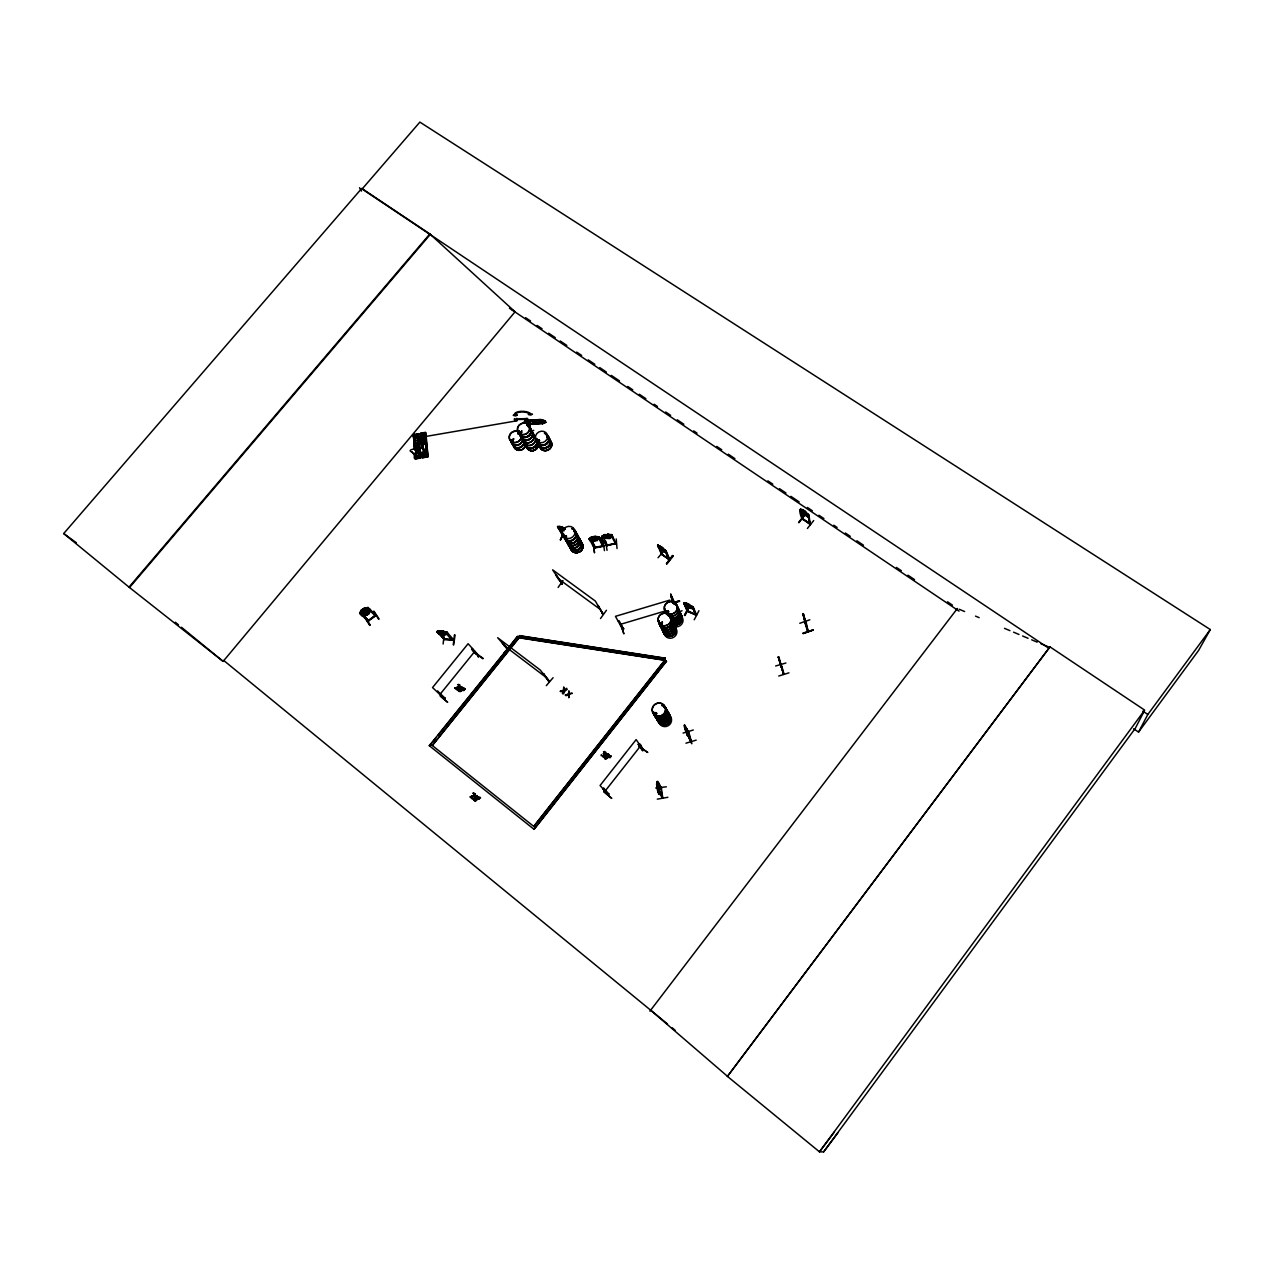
<?xml version="1.0" encoding="UTF-8"?>
<svg xmlns="http://www.w3.org/2000/svg" width="1274" height="1274" viewBox="0 0 1274 1274"><rect width="100%" height="100%" fill="white"/><g stroke="black" fill="none" stroke-linecap="round" stroke-linejoin="round"><path stroke-width="1.5" d="M674.36 602.554L674.456 604.099L674.328 602.459M604.513 757.982L605.039 756.039M667.019 611.568L668.165 612.173L667.831 610.947M658.897 620.804A6.736 6.386 -24.8 0 0 663.961 627.827A6.736 6.386 -24.8 0 0 671.844 623.273A6.736 6.386 -24.8 0 0 668.149 615.469L667.831 615.374M668.707 611.568L667.385 612.571M674.79 603.366L673.914 603.446L670.761 594.321L672.656 602.57M654.804 713.886L655.728 712.707M656.795 713.567L655.935 714.65M662.034 622.859L661.763 624.005L660.744 623.225M653.355 712.485A6.752 6.513 -30.6 0 0 659.598 718.09A6.752 6.513 -30.6 0 0 666.509 712.835A6.752 6.513 -30.6 0 0 662.639 705.414L662.798 704.888M663.021 705.414L662.066 705.812M609.322 755.737L608.924 754.527M541.147 420.102L524.92 420.77L540.972 419.735M538.998 423.318L535.653 421.758C538.376 420.531 544.524 418.955 545.941 422.267L542.421 423.509M542.947 423.605L526.958 424.529L526.895 425.452M545.256 420.93L540.431 419.799L545.272 420.834M530.095 428.924L530.271 421.614M533.663 422.984L532.866 421.567L536.37 420.149M534.045 421.407L524.299 421.758L534.045 421.264M525.031 419.098L525.143 419.242C539.587 418.955 494.248 420.436 527.229 418.493L527.547 419.353M526.035 421.694L526.082 420.579L524.936 420.723M526.735 420.898L529.554 426.679L526.417 420.834M526.958 421.774L526.974 420.691L529.634 425.898L528.567 425.962M527.229 418.493L524.808 418.891M528.073 425.373L528.169 421.726M528.392 427.045L528.567 421.567L528.583 425.373M529.49 428.797L529.745 421.662M529.554 428.956L529.745 421.503M571.644 528.599L572.106 529.044M572.536 528.869A6.481 5.988 -29.3 0 1 575.928 536.211A6.481 5.988 -29.3 0 1 568.363 540.59A6.481 5.988 -29.3 0 1 563.649 534.013A6.561 6.067 -29.3 0 0 568.411 540.829A6.561 6.067 -29.3 0 0 576.103 536.386A6.561 6.067 -29.3 0 0 572.663 528.933L572.663 528.169M658.499 791.441L657.034 783.797L656.636 784.641C664.757 813.497 651.094 763.556 661.302 788.606M659.136 792.332L659.199 790.581M566.373 535.637L566.389 537.118L564.923 536.72M473.641 799.117L473.848 799.976M537.708 440.82L539.221 440.278M539.603 440.74L538.711 439.912L539.475 440.263M545.352 433.303L544.699 432.937M544.332 433.08L545.208 433.351M478.419 796.887L476.03 800.534M519.999 432.619L520.939 433.16L521.512 432.045M521.607 432.443L521.066 433.463L519.872 432.953M527.516 424.815L526.656 424.783M463.035 687.976L462.542 689.871M463.163 688.501L462.956 687.642M422.777 442.922L423.398 441.728L424.831 442.301M424.64 443.304L424.752 442.189M659.677 791.711L659.566 794.419L657.941 783.908M656.636 784.641C656.954 777.666 656.253 793.256 659.566 794.419M657.288 782.873L658.929 793.527M660.776 787.507L662.209 797.842M661.461 788.67L661.397 787.746M662.655 797.699L658.053 791.393L659.534 794.291M606.121 753.332L605.771 752.154M416.725 455.949L417.426 455.933M474.549 794.387L473.992 795.422M459.388 686.113L458.927 685.078M424.099 455.009L424.576 456.379L424.226 455.168M416.869 456.888L417.426 455.981L417.187 456.952M569.144 694.426C568.602 702.356 567.997 691.655 572.137 693.295M563.984 690.524C557.885 700.955 572.536 682.004 564.095 690.667M568.57 694.107L565.401 695.11L568.57 694.107L568.873 690.827L569.287 693.9L572.249 693.438M567.105 689.537L564.127 689.998L563.729 686.925L563.411 690.189L560.369 691.336M603.86 754.606L603.335 755.928L601.997 755.689M560.257 691.193L563.267 690.715L563.665 693.852M568.427 694.617L566.006 695.556L568.427 694.617L568.825 697.754M453.528 639.437C451.649 641.427 444.61 632.031 446.84 632.015L453.831 640.058L443.782 639.214M454.42 634.834L453.273 644.787M453.671 644.819L455.089 635.009M439.466 632.891L445.996 633.305L442.46 630.917L439.068 630.805L436.871 631.84L438.017 633.067C439.307 636.554 451.92 632.621 445.725 634.691M442.444 634.516L445.82 634.611M444.228 634.309L443.129 644.007M444.96 639.038L444.929 639.309M447.907 633.576L446.84 632.015M445.868 632.318L446.919 632.366L442.46 630.917M684.759 727.502L687.18 734.286M367.724 620.979L375.623 615.008M359.889 613.495L360.431 612.587L368.807 620.677L367.931 621.346M444.706 639.245L437.093 631.41L444.212 639.5M444.96 639.532L437.985 631.458M441.457 631.14L440.374 631.076L440.772 632.605L444.037 632.812L441.473 631.028M800.359 509.377L802.827 519.601L802.397 518.359M810.503 523.98L803.002 518.852M801.951 518.614L810.344 524.601L808.863 514.696L807.843 514.473L810.248 524.617L807.875 514.585M661.365 553.951L657.591 545.192L662.496 547.533L665.84 550.878M661.54 554.349L662.496 554.19L661.795 553.696M662.416 554.843L657.973 544.969L662.193 554.461M603.239 613.925L597.809 605.341L602.984 614.084M778.844 658.276L778.35 656.986L781.79 668.197L781.058 664.407M783.828 673.389L784.051 674.073M780.994 664.614L783.653 674.424L778.892 658.738L783.621 674.312M560.99 583.317L562.28 583.906M561.197 583.747C565.178 586.454 552.597 572.631 556.865 575.37M508.533 650.17L497.672 637.733L540.144 669.917L549.333 681.654L548.537 681.049M549.365 681.049L543.138 673.564L548.553 681.208M508.469 650.09L507.514 649.883M687.817 736.308C682.068 719.03 699.171 764.097 687.849 731.594M688.581 732.311L684.345 725.097L688.629 732.216M665.203 658.164L664.932 660.33L533.758 826.428L664.821 660.107L665.203 658.164L519.426 635.646L518.996 637.557L432.284 745.497L519.171 637.796L519.426 635.646M643.29 749.876L636.14 739.605L600.086 785.485L608.303 794.88L603.096 788.988L603.701 788.208L603.382 789.211M608.797 794.18L607.841 794.594L608.606 793.75M475.361 795.072L475.218 794.084M474.422 799.419L476.205 796.553L477.782 796.696M459.054 690.078L459.898 691.336M445.088 698.168C445.056 700.318 436.552 690.763 437.858 691.304M622.349 628.703L623.527 629.133L623.241 628.369M623.623 628.639L622.54 628.528M604.513 757.584L604.832 756.692M727.438 1076.387L1049.967 646.858L1144.657 710.128L819.469 1151.839L727.438 1076.387L1049.967 646.858M478.403 797.269L476.89 799.785M458.481 689.76L458.576 691.034M458.513 690.317L459.006 688.804M656.253 713.074L656.062 714.3M655.202 713.408L656.094 714.364M666.764 611.631L667.672 611.026M667.417 615.167L667.687 614.928A6.736 6.37 -23.8 0 0 677.434 612.826A6.736 6.37 -23.8 0 0 674.328 603.749L674.28 603.86M668.723 612.093L668.181 611.074M673.675 603.526L671.239 595.706L672.768 600.229M674.424 604.019L674.392 603.223M592.967 537.055L592.888 539.141L596.184 538.536L592.951 536.943M424.083 456.235L424.688 455.359M566.15 536.784L566.182 535.733M537.724 440.597L538.759 440.119M511.511 440.422L512.833 439.657M511.766 440.167L511.829 441.234M512.976 440.693L512.562 439.626M513.279 440.533L511.702 440.995M518.534 433.399L518.247 432.682M424.799 442.699L423.844 443.623M415.547 443.878L416.709 442.842L417.538 444.292M660.919 787.714L656.763 781.933M661.349 788.574L660.696 787.746M616.266 544.03C615.199 543.345 617.492 542.899 606.408 545.782M606.201 545.129C609.864 547.47 600.659 540.176 601.822 536.354L602.745 536.179L607.523 545.591M605.261 757.059L605.293 758.269M477.702 797.333L476.922 798.909M474.485 799.132L476.874 796.346M609.115 756.039L608.701 757.154M609.004 756.645L609.131 754.861M528.774 425.85L525.652 420.707M574.192 530.048A6.466 5.972 -29.3 0 1 573.173 540.192A6.466 5.972 -29.3 0 1 563.841 536.02L558.426 526.958C556.961 525.398 564.462 527.133 565.417 529.124M557.598 526.656L558.331 526.958M563.57 528.965L561.866 527.229M562.742 527.516L565.369 529.236M562.758 534.554L560.273 539.937L563.235 534.746M563.108 534.554L560.608 539.921M563.618 535.494L563.681 536.211M563.634 536.147L562.758 535.112L563.347 535.86M462.908 688.772L461.682 690.938M361.227 610.214C357.389 620.167 362.405 604.577 361.259 612.523L362.23 613.479L364.858 612.937L367.74 609.609L364.141 608.367L361.37 610.31C362.803 607.204 373.441 607.284 364.077 608.287M369.508 609.052L365.431 609.641L361.099 614.657L365.192 614.036M365.128 613.957L367.963 612.03L369.476 608.797M438.622 631.952C440.756 629.165 435.039 632.493 437.89 631.824M669.806 600.102L615.453 616.345L622.652 629.356L623.32 628.305M642.988 749.51C642.972 754.335 641.634 741.213 638.21 744.303C640.058 746.054 643.036 752.998 643.274 749.733M608.335 794.769L608.892 793.973L603.701 788.208M695.747 614.625L692.308 606.408L695.588 615.103M694.219 619.769L698.948 610.708M693.661 608.478L687.849 607.077L684.329 604.29M688.39 611.313L685.253 603.765L686.24 603L693.12 607.157M684.616 603.494L683.963 602.682L686.304 603.048L683.66 602.921L687.212 611.297M687.339 603.78L687.052 605.054L690.126 606.424L688.422 604.147M687.849 607.077L691.065 608.399M689.138 606.313L684.441 615.374L689.616 606.551M689.537 606.36L684.95 615.597M691.018 608.494L693.502 608.526M687.387 611.361L696.464 615.39L692.308 606.408M1143.718 712.086L1135.309 728.298L823.625 1151.887L819.469 1151.839L834.454 1131.917M600.022 538.711L593.987 541.291L589.878 540.574L589.082 539.013L591.757 536.959L591.454 539.889L596.328 539.953L598.063 538.679L595.117 536.306L591.693 536.927M444.132 698.566L444.737 697.897L437.587 691.097M1133.605 728.776L1138.542 732.104L1147.826 714.459L1210.3 629.547L419.879 122.113L362.103 189.03L1049.091 648.434M1210.3 629.547L1198.595 650.425L1138.542 732.104M477.575 797.635L475.966 799.945L474.581 799.992M440.39 695.954L447.684 702.308L440.278 696.05M459.341 689.919L460.599 687.96M656.349 714.109L656.683 713.09M417.426 456.49L416.948 455.821L419.624 455.391M661.397 622.429L660.553 623.798M662.369 623.703L661.349 624.292M474.103 798.32L474.692 797.126M458.831 689.441L461.602 686.877M566.293 536.736L566.389 536.147M603.812 791.711L611.775 798.432L603.796 791.536M539.443 440.915L537.755 440.772M512.896 440.82L512.339 441.059M603.701 545.591C601.965 548.919 603.032 539.077 599.083 536.848L598.175 537.469L599.13 537.182L603.717 546.371M603.876 545.909L593.764 547.358L594.91 547.549M603.924 546.243L593.987 548.107L595.006 547.931M605.93 753.475L604.465 754.606M604.354 755.657L603.908 756.199A1.752 1.688 -41.8 0 1 603.096 756.756L602.65 756.66M475.091 795.247L473.434 796.409M611.265 756.087L609.896 757.839L610.724 755.737M690.588 740.704C676.144 712.692 691.034 730.957 690.779 741.436M688.04 731.69L690.874 741.564M478.53 799.085L479.788 797.269L480.537 797.874L478.674 799.196L479.788 797.269M463.306 690.237L464.373 688.342L465.121 688.947L463.672 690.524L464.373 688.342M444.801 638.879L444.164 639.102M608.192 756.326L606.488 758.492L605.198 758.141M605.548 756.852L606.026 755.928M474.422 797.811L476.922 795.677M823.625 1151.887L837.878 1132.809M460.105 688.836L459.659 691.288M559.716 526.401L559.031 527.293L563.841 535.733M649.899 1011.174L957.379 608.478M639.086 746.612L647.797 752.472L639.118 746.58M658.148 546.721L664.311 551.865L666.334 552.231M658.228 546.769L661.509 550.034L659.645 545.702L664.773 551.053L659.422 547.358M660.728 546.482L660.585 547.836L663.26 549.699L661.636 547.103M662.384 547.629L664.248 551.785M665.681 550.909L665.235 550.034L669.567 559.843L662.273 554.524M807.398 528.471L813.704 520.54M605.007 791.202L640.504 746.023M658.053 557.741L663.627 551.228M661.604 554.317L669.694 559.461M668.882 558.665L668.993 558.649M666.525 563.554L672.736 555.528L666.589 563.713M666.541 563.681L672.736 555.528M673.245 556.005L666.971 563.968M601.153 755.785L601.296 754.59M604.72 751.437L603.892 751.899M603.765 754.399L603.08 753.778L604.147 753.778M604.179 754.128L605.755 753.746M802.142 519.107L803.146 519.298L800.566 509.09L800.438 510.922C816.013 521.751 806.076 517.244 800.518 510.826M802.779 509.632L801.856 511.543L807.382 515.285L805.55 511.67L802.716 509.727M803.783 510.524L803.161 512.005L805.932 513.868L804.706 511.145M805.168 514.76L798.909 522.706M798.559 522.483L804.818 514.537M808.751 515.03C802.811 508.246 796.33 505.316 802.11 519.155M543.138 673.564L543.871 674.105L542.915 673.85M598.541 605.867L597.586 605.628M549.126 681.399L543.871 674.105M546.307 685.651L553.075 677.736M606.488 610.246L600.5 618.543M666.398 661.27L534.029 829.31L666.398 661.27L664.821 660.107L518.996 637.557L517.483 636.427L429.29 745.704L430.564 744.127L535.144 827.511M510.842 645.759L504.52 653.881L507.291 649.533M504.106 653.562C503.883 650.918 509.616 649.374 507.689 649.501M562.981 580.53L558.123 587.441M561.627 583.381L552.613 569.828L595.356 601.073L603.016 614.323M561.914 584.033L557.885 577.026M478.594 655.521L478.18 656.683L479.167 655.999L468.115 643.72L432.539 687.562L444.562 698.9L445.008 698.2M478.658 656.779C480.155 656.843 472.463 652.017 471.635 649.119L472.495 648.593L471.635 649.119M482.878 658.801L475.075 652.829L483.212 658.355M501.749 642.176L508.342 650.584M472.973 796.664L470.839 796.807L472.606 799.053L469.915 796.887L473.737 795.756M473.625 793.591L473.371 792.747L475.361 794.212M432.045 742.774L435.756 738.156M438.24 735.082L507.753 648.96M510.237 645.886L517.483 636.427M439.833 694.569L474.836 651.348M457.939 687.18L454.738 688.087L458.481 687.005M458.751 685.03L457.637 684.679L458.879 684.409M457.621 689.537L455.63 687.992L459.197 687.132L459.611 684.839M667.496 1023.977L223.746 660.473L223.03 661.317L129.008 587.123L63.7 533.551L361.736 188.393L429.848 233.938L515.062 311.812L223.125 661.397L181.481 627.27M129.008 587.123L429.848 233.938M129.55 587.505L430.182 234.543M605.532 755.609L606.344 754.511M606.121 756.055L608.335 754.861M607.602 757.138L606.392 758.364M459.548 688.406L460.44 687.466M462 690.269L459.946 691.798M368.791 620.772L360.622 612.81M374.938 615.438L376.18 615.501L367.915 607.348L367.151 607.873L375.448 616.059M364.778 617.635L369.874 625.375L365.256 617.333M370.129 624.929L365.033 617.221M642.701 750.625L638.21 744.303M474.613 796.075L475.282 794.371M662.209 705.175L662.4 705.063A6.848 6.609 -30.6 0 1 666.477 712.644A6.848 6.593 -30.6 0 1 659.534 718.074A6.848 6.593 -30.6 0 1 653.196 712.389M691.177 741.293C688.995 741.102 682.609 718.217 686.447 730.591M667.162 610.979L668.181 610.819M605.994 755.068L608.367 754.16M605.357 759.049L607.73 758.126M685.269 728.696L686.113 730.496M475.298 796.712L476.158 795.963M443.909 638.815L453.751 639.675M453.703 640.089L444.132 639.468M524.856 441.6L525.987 441.377M460.742 688.103L462.43 687.849M657.527 786.822L658.706 790.342L657.702 787.985M657.002 785.883L657.671 784.72L658.865 788.272M414.512 449.69L413.461 434.577L415.117 449.579M415.435 449.531L414.384 434.418L416.455 453.13L414.798 434.53M420.659 458.019L417.92 433.924L419.098 458.29L416.996 434.1L418.652 433.797L420.754 458.003L415.292 458.99L414.814 453.417M417.124 434.084L419.13 458.306L417.362 433.94M420.5 433.574L425.882 432.571L428.016 456.793L425.325 432.364L420.595 433.224L421.853 448.464L420.42 433.574L422.092 448.321M420.547 433.558L422.363 448.368M422.681 448.305L421.598 433.192L424.162 457.509L423.621 451.92M424.226 432.873L427.093 456.952M417.378 456.188L417.585 457.318M415.547 453.273L415.324 459.006M415.754 453.257L416.901 458.72M424.608 455.837L424.258 454.993M420.022 458.13C418.605 455.184 411.836 463.465 415.085 453.273M420.149 458.114L418.095 433.59L420.388 457.987M422.06 452.19L422.586 457.78L428.032 456.777M427.3 456.92L427.108 456.06L422.809 457.541M591.709 541.514L595.054 547.852C595.149 542.214 585.578 538.456 591.773 537.071M417.601 457.35L417.06 456.904M562.805 535.191L557.741 526.337M363.026 613.065L365.335 612.921L364.81 614.992L365.988 612.778L368.823 612.109L366.307 612.237L366.801 610.262L365.654 612.38L363.233 613.144M476.587 800.327L474.883 800.82M359.857 613.399L360.431 612.587M366.466 615.358C373.521 610.421 364.268 617.81 362.453 615.995M378.649 619.228L373.585 611.44M367.533 620.565L368.712 620.741M367.788 620.995L375.862 615.278M376.085 615.565L367.963 621.266L359.666 613.112M458.337 686.861L459.166 685.332M474.135 795.533L471.348 796.154M667.64 614.801L668.563 615.135M668.054 615.406L668.133 615.358A6.736 6.386 -24.8 0 1 671.796 623.145A6.736 6.386 -24.8 0 1 663.913 627.716A6.736 6.386 -24.8 0 1 658.849 620.693M661.063 622.827L661.381 622.46M512.148 439.801L511.543 440.884M375.655 614.928L375.257 616.154M460.694 687.02L461.952 686.877M379.047 618.909L373.935 611.202M459.994 691.145L462.382 687.928M621.091 624.26L623.878 633.895L620.725 624.531M800.566 509.09L802.302 518.375M542.421 423.796L545.941 422.172L542.103 423.143M687.339 610.66L696.575 614.944L687.227 611.106M687.466 610.963L683.963 602.682M413.286 434.8L414.846 449.547M417.999 433.924L413.365 434.45L414.607 449.674M421.423 433.415L423.175 450.009M422.028 433.303L423.287 448.193M593.923 547.263L594.162 548.075M560.974 691.798L563.267 690.715M605.58 540.893L607.045 550.352M594.417 552.629L593.19 542.979L594.576 552.629M474.135 796.346L472.829 796.537M615.438 543.695L610.835 534.698L611.743 534.539L616.186 544.046M416.948 444.865L415.642 444.515M424.194 443.639L423.302 443.591M623.48 628.655L622.827 629.292M802.875 613.654L803.416 615.374M803.751 615.565L807.589 631.108M804.818 618.893L805.678 622.779L804.849 622.508M809.834 619.801L799.801 623.273M806.251 624.69L803.671 614.546M802.923 633.114L813.083 629.882M778.398 657.113L781.456 666.987M779.051 659.088L778.35 656.986M779.895 661.445L780.421 663.627M775.643 665.984L785.883 663.021M788.956 672.847L778.748 676.016M620.008 624.467L666.175 610.692M685.571 729.795L686.431 731.594M687.259 735.273L685.715 730.83L687.371 735.241M685.715 730.846L684.839 727.39M693.279 730.002L683.087 733.06M685.969 743.188L696.193 740.13M566.022 536.927L565.178 536.704M563.936 529.618L560.91 528.503L560.863 526.863L561.818 527.325M610.787 535.016L611.791 534.857M675.077 603.717L670.65 594.353L672.959 602.092M671.366 597.506L672.561 601.424L671.637 598.573M671.828 599.481L672.704 602.395M672.831 602.666L679.504 600.802L672.975 603.159M672.879 602.968L679.647 601.344M674.599 603.51L674.886 602.777M682.036 610.74L678.867 612.268M475.775 800.836L474.533 800.709M668.882 558.936L665.235 550.034M669.439 559.796L661.604 554.286M602.395 613.224L603.35 613.957M476.412 795.645L477.288 795.677M590.085 538.806L589.241 538.998M607.809 533.981L611.934 534.937L604.37 534.602L601.726 536.688L602.491 538.265L610.007 538.472L612.635 536.29M601.869 536.688L602.729 536.497M602.57 538.122L609.991 538.361M589.862 540.463L597.331 540.638M603.239 541.354L604.449 550.623M607.348 545.017L616.075 543.329M616.234 543.568L606.36 545.527L607.332 545.24M617.03 548.537L616.234 538.95M413.716 438.527L516.973 420.786L516.83 418.302L516.83 420.691M421.041 437.428L425.691 436.456M422.14 454.436L423.079 457.35M419.146 456.172L416.359 451.06A3.328 1.37 -4.3 0 0 415.085 449.292A3.328 1.37 -4.3 0 0 410.578 450.088A3.328 1.37 -4.3 0 0 411.852 451.872L415.977 456.745L419.13 455.996M423.239 455.519L426.408 454.961L423.669 449.833A3.328 1.37 -4.4 0 0 422.427 448.05A3.328 1.37 -4.4 0 0 417.904 448.862A3.328 1.37 -4.4 0 0 419.162 450.646L423.239 455.519L426.392 454.77L423.685 450.025M416.311 457.048C418.573 459.93 414.512 456.108 417.761 456.793L418.557 458.083L417.761 456.793M424.369 457.127L423.589 455.821L425.803 456.649M416.327 457.255L417.776 457M423.605 456.044L425.038 455.566M417.092 458.13L418.541 457.86M363.361 609.195L369.587 608.972M459.755 691.193L462.366 688.868L461.889 687.387M656.906 782.061L659.582 791.807M657.145 785.501L659.104 791.711L657.432 785.294L658.021 789.546L657.161 787.045M655.744 788.001L666.366 786.806M657.655 789.1L658.658 791.664M658.244 791.504L662.751 798.018L661.333 787.778M667.863 797.285L657.32 799.148M444.276 639.054L437.093 631.41M604.736 753.826L603.669 753.428M455.63 687.992L459.341 687.275L459.803 685.078M471.89 796.823L470.839 796.807M524.92 420.691L540.972 419.417M524.394 421.487L534.045 420.93M526.815 423.876L537.453 423.239M542.772 423.255L526.799 424.194L525.127 420.723M527.006 424.226L537.644 423.605M533.726 430.389L529.92 431.201M416.327 444.865L417.378 443.193M603.749 545.845L593.891 547.709M520.827 433.542L519.983 433.144M565.911 535.813L565.911 537.325M426.726 456.936L424.481 432.65M662.528 704.777L662.48 705.063A6.752 6.513 -30.6 0 1 666.318 712.516A6.752 6.513 -30.6 0 1 659.422 717.772A6.752 6.513 -30.6 0 1 653.164 712.166A6.848 6.609 -30.6 0 0 659.47 717.979A6.848 6.609 -30.6 0 0 666.477 712.644A6.848 6.593 -30.6 0 0 662.623 705.207M655.712 712.755L655.999 712.707A6.704 6.481 -30.6 0 0 658.355 720.558A6.704 6.481 -30.6 0 0 666.859 719.332A6.704 6.481 -30.6 0 0 667.353 710.924M424.353 454.659L426.886 454.165M607.539 753.905L608.717 754.367M603.478 751.74L605.373 752.838M472.893 793.384L474.008 793.718M365.431 609.641L369.03 610.883L366.148 614.195L363.536 614.737L362.389 609.752M519.601 635.901L665.315 658.387M517.674 636.666L519.171 637.796L664.932 660.33L666.525 661.509M805.088 621.792L803.4 613.654M595.085 536.354L599.083 536.848M364.714 610.549L366.705 610.883L366.832 612.587L364.523 613.367L363.807 611.202M520.779 431.87L521.687 432.475M687.896 611.361L683.804 603M533.567 422.904C544.555 424.369 533.87 425.086 532.866 421.662M602.682 546.164L598.175 537.023M442.428 631.044L446.903 632.477M564.175 530.764L559.652 528.407M563.809 535.813L562.567 535.526M563.665 536.131L562.678 535.542M804.993 622.859L802.986 613.622M959.195 609.243L964.625 611.536M975.502 616.122L979.133 617.651M1004.501 628.353L1009.932 630.646M1013.563 632.175L1018.993 634.468M1022.624 635.997L1028.054 638.29M1031.685 639.819L1037.116 642.112M1040.747 643.641L1049.808 647.463M686.192 603.096L689.377 604.529L691.814 607.523L685.683 604.768M692.037 606.806L692.992 607.109M607.778 534.125L610.692 536.37L608.94 537.644L604.067 537.58L604.449 534.746L601.822 536.354M562.821 535.908L557.455 526.592M660.792 788.463L657.034 783.032M662.48 796.871L657.129 788.128M605.468 759.177L604.497 758.221M696.368 614.594L693.167 606.79M1142.889 711.163L1147.826 714.459M511.766 309.598L515.062 311.812M525.605 317.672L530.557 321M537.15 325.443L542.087 328.772M548.68 333.215L555.273 337.658M560.21 340.986L566.803 345.413M576.692 352.086L581.645 355.414M588.238 359.857L594.815 364.284M599.767 367.613L606.36 372.056M611.297 375.384L619.546 380.942M627.779 386.484L632.732 389.812M639.325 394.255L645.918 398.698M654.151 404.24L657.448 406.47M665.681 412.012L670.634 415.34M677.227 419.783L683.819 424.226M693.709 430.883L697.005 433.112M716.768 446.426L721.721 449.754M728.314 454.197L734.907 458.64M767.856 480.839L772.808 484.168M779.401 488.595L785.994 493.038M790.931 496.366L799.18 501.924M807.413 507.466L812.366 510.794M818.943 515.237L823.896 518.566M833.785 525.222L837.082 527.452M845.315 532.994L850.268 536.322M856.861 540.765L863.454 545.208M896.402 567.408L901.355 570.736M907.948 575.179L914.541 579.622M947.49 601.806L952.442 605.15M509.425 308.181L959.035 611.138M802.317 518.741L810.471 524.267M668.961 558.697L669.79 559.509L665.968 550.543M602.204 613.638L603.064 614.307M63.7 533.551L76.36 542.74M558.044 578.523L600.197 609.386M684.234 604.258L687.896 607.061M503.963 645.472L545.861 677.242M455.774 688.135L457.764 689.68M454.738 688.087L457.366 690.174M429.29 745.704L534.029 829.31M672.083 1027.752L675.14 1030.252M175.334 622.238L178.408 624.754M650.648 1010.186L727.677 1076.482M362.437 616.154L361.131 614.896L362.676 611.584L364.619 611.966L365.972 610.182L362.724 611.663M474.326 800.598L473.625 799.499M463.672 690.524L465.121 688.947M809.452 523.725L808.098 514.17M478.451 655.632L478.18 656.683M411.852 451.872L415.961 456.554M502.45 642.701L508.692 650.361M423.589 455.821L424.353 456.904M414.034 441.107L418.668 440.119M421.662 444.515L426.312 443.543M657.273 782.013L661.365 787.858M370.702 610.214L369.221 613.383M458.767 691.352L458.353 690.556M520.031 432.778L520.254 433.001A6.259 5.653 -29.2 0 0 510.221 433.829A6.259 5.653 -29.2 0 0 513.677 442.428A6.259 5.653 -29.2 0 0 521.353 435.676M807.652 631.394L804.627 621.839M359.507 187.724L361.466 191.116M780.691 665.251L778.462 656.954M623.607 629.006L619.053 620.693L618.145 620.964M687.434 734.095L691.049 740.64M525.875 421.407L526.082 420.659M528.742 426.774L525.955 421.79M589.193 538.663L594.178 548.123M670.857 595.261L674.726 603.812M657.973 544.969L661.827 553.999M668.754 559.318L664.63 549.906M805.168 621.425L805.678 622.779M803.703 616.266L808.13 631.347L806.171 622.365M804.037 616.919L805.088 620.772L804.053 617.572M805.662 622.349L806.092 623.368M778.669 658.021L778.51 657.097M783.192 673.293L783.478 674.249M684.855 725.113L684.759 726.132L684.504 725.224M781.615 665.824L784.067 674.185M778.876 657.002L781.296 665.585M671.143 594.385L671.016 595.34L670.793 594.48M422.188 452.174L422.665 457.764M414.384 434.418L416.088 453.098M415.165 453.257L415.658 458.847M604.497 754.893L604.019 756.326A1.752 1.688 -41.8 0 1 603 756.629M530.637 429.609A6.37 5.749 -28.6 0 1 529.554 439.419A6.37 5.749 -28.6 0 1 520.445 435.501M520.509 433.956A6.37 5.749 -28.6 0 1 520.986 432.459M521.751 430.819A6.29 5.669 -28.6 0 0 522.547 438.925A6.29 5.669 -28.6 0 0 531.21 437.46A6.29 5.669 -28.6 0 0 530.414 429.354A6.37 5.749 -28.6 0 1 531.369 437.667A6.37 5.749 -28.6 0 1 522.579 439.148A6.37 5.749 -28.6 0 1 521.783 430.946M529.108 426.933A6.306 5.685 -28.6 0 1 530.525 434.179A6.306 5.685 -28.6 0 1 523.073 437.38A6.306 5.685 -28.6 0 1 519.091 431.233M527.484 425.739A6.322 5.685 -28.6 0 1 530.717 432.73A6.322 5.685 -28.6 0 1 523.327 436.998A6.322 5.685 -28.6 0 1 518.821 430.755M530.669 429.848A6.29 5.669 -28.6 0 1 529.602 439.514A6.29 5.669 -28.6 0 1 520.62 435.644M529.076 426.694A6.402 5.765 -28.6 0 1 530.51 434.036A6.402 5.765 -28.6 0 1 522.961 437.285A6.402 5.765 -28.6 0 1 518.9 431.058M528.997 426.535A6.402 5.765 -28.6 0 1 530.43 433.893A6.402 5.765 -28.6 0 1 522.881 437.141A6.402 5.765 -28.6 0 1 518.821 430.915M531.991 432.284A6.274 5.669 -28.6 0 1 530.924 441.951A6.274 5.669 -28.6 0 1 521.942 438.081A6.274 5.669 -28.6 0 0 530.971 442.046A6.274 5.669 -28.6 0 0 532.038 432.38M533.472 434.944A6.322 5.717 -28.6 0 1 534.905 442.221A6.322 5.717 -28.6 0 1 527.436 445.422A6.322 5.717 -28.6 0 1 523.423 439.259M537.214 441.552A6.306 5.701 -28.6 0 1 530.828 448.432A6.306 5.701 -28.6 0 1 524.984 442.094M537.994 442.524A6.163 5.574 -28.6 0 1 533.679 450.391A6.163 5.574 -28.6 0 1 526.337 445.948A6.179 5.59 -28.6 0 0 533.679 450.407A6.179 5.59 -28.6 0 0 538.026 442.508A6.211 5.606 -28.6 0 1 532.946 450.678A6.211 5.606 -28.6 0 1 526.401 444.515M524.84 443.463A6.306 5.701 -28.6 0 0 532.357 448.018A6.306 5.701 -28.6 0 0 536.768 439.96A6.211 5.606 -28.6 0 1 532.245 447.763A6.211 5.606 -28.6 0 1 524.84 443.288M533.408 434.8A6.322 5.717 -28.6 0 1 532.341 444.546A6.322 5.717 -28.6 0 1 523.28 440.645M538.122 442.651A6.211 5.606 -28.6 0 1 532.994 450.773A6.211 5.606 -28.6 0 1 526.449 444.61M545.527 434.291A6.243 5.653 -27.9 0 1 548.76 441.218A6.243 5.653 -27.9 0 1 541.434 445.438A6.243 5.653 -27.9 0 1 536.943 439.243M545.272 433.797A6.259 5.653 -27.9 0 1 548.505 440.74A6.259 5.653 -27.9 0 1 541.179 444.96A6.259 5.653 -27.9 0 1 536.688 438.766M546.944 436.902A6.306 5.717 -27.9 0 1 550.209 443.893A6.306 5.717 -27.9 0 1 542.82 448.161A6.306 5.717 -27.9 0 1 538.281 441.903M546.753 436.663A6.227 5.637 -27.9 0 1 549.97 443.575A6.227 5.637 -27.9 0 1 542.676 447.779A6.227 5.637 -27.9 0 1 538.201 441.6M536.768 439.068A6.338 5.733 -27.9 0 0 541.323 445.343A6.338 5.733 -27.9 0 0 548.744 441.075A6.338 5.733 -27.9 0 0 545.479 434.036A6.338 5.733 -27.9 0 1 548.664 440.915A6.338 5.733 -27.9 0 1 541.259 445.199A6.338 5.733 -27.9 0 1 536.704 438.925M548.139 439.371A6.195 5.606 -27.9 0 1 551.499 445.757A6.195 5.606 -27.9 0 1 545.129 450.502A6.195 5.606 -27.9 0 1 539.587 445.773M524.41 442.874A6.211 5.606 -29.2 0 1 512.387 443.4M512.466 441.903A6.211 5.606 -29.2 0 1 513.788 439.116M524.331 442.572A6.29 5.685 -29.2 0 1 512.132 443.113M521.114 434.482A6.243 5.622 -29.2 0 1 514.871 442.731A6.243 5.622 -29.2 0 1 510.094 434.53A6.243 5.622 -29.2 0 1 520.365 433.208M525.668 445.136A6.195 5.59 -29.2 0 1 518.661 450.375A6.195 5.59 -29.2 0 1 513.725 444.164A6.163 5.558 -29.2 0 0 518.629 450.279A6.163 5.558 -29.2 0 0 525.605 445.072M524.219 440.9A6.211 5.606 -29.2 0 1 518.725 447.588A6.211 5.606 -29.2 0 1 512.132 442.938M522.85 440.056A6.227 5.622 -29.2 0 1 510.794 440.581M517.897 433.813A6.227 5.622 -29.2 0 1 519.41 434.147M522.85 439.896A6.322 5.701 -29.2 0 1 510.603 440.438M517.817 433.574A6.322 5.701 -29.2 0 1 519.346 433.893M522.834 438.224A6.322 5.701 -29.2 0 1 517.228 445.024A6.322 5.701 -29.2 0 1 510.524 440.294M517.738 433.431A6.322 5.701 -29.2 0 1 519.266 433.749M577.902 536.545A6.45 5.956 -29.3 0 1 572.233 543.552A6.45 5.956 -29.3 0 1 565.29 538.568M575.593 532.612A6.45 5.956 -29.3 0 1 577.52 535.032M576.724 534.65A6.434 5.956 -29.3 0 1 575.721 544.731A6.434 5.956 -29.3 0 1 566.5 540.702A6.434 5.956 -29.3 0 0 575.721 544.731A6.434 5.956 -29.3 0 0 576.788 534.762M574.08 531.513A6.529 6.036 -29.3 0 1 577.663 538.408A6.529 6.036 -29.3 0 1 570.959 543.457A6.529 6.036 -29.3 0 1 565.051 538.297M573.953 531.433A6.45 5.956 -29.3 0 1 577.504 538.233A6.45 5.956 -29.3 0 1 570.879 543.218A6.45 5.956 -29.3 0 1 565.051 538.138M576.835 534.825A6.434 5.956 -29.3 0 1 575.832 544.922A6.434 5.956 -29.3 0 1 566.548 540.765M579.543 539.81A6.354 5.892 -29.3 0 1 581.055 547.279A6.354 5.892 -29.3 0 1 573.539 550.479A6.466 5.988 -29.3 0 1 569.255 543.966M569.43 544.125A6.354 5.892 -29.3 0 0 573.539 550.479A6.466 5.988 -29.3 0 0 581.055 547.183A6.466 5.988 -29.3 0 0 579.527 539.587M579.463 539.459A6.466 5.988 -29.3 0 1 578.444 549.604A6.466 5.988 -29.3 0 1 569.128 545.431M578.157 537.087A6.481 6.004 -29.3 0 1 577.138 547.263A6.481 6.004 -29.3 0 1 567.774 543.074A6.481 6.004 -29.3 0 0 577.074 547.135A6.481 6.004 -29.3 0 0 578.077 536.959M577.95 536.88A6.402 5.924 -29.3 0 1 576.947 546.912A6.402 5.924 -29.3 0 1 567.71 542.788M671.637 620.836A6.577 6.243 -24.8 0 1 670.793 631.315A6.577 6.243 -24.8 0 1 661.126 626.919M661.158 625.263A6.577 6.243 -24.8 0 1 662.496 622.222M671.525 620.534A6.609 6.274 -24.8 0 1 670.681 631.06A6.609 6.274 -24.8 0 1 660.967 626.649M660.999 624.993A6.609 6.274 -24.8 0 1 662.337 621.935M670.841 617.603A6.641 6.306 -24.8 0 1 667.194 627.716A6.641 6.306 -24.8 0 1 659.056 620.948M670.697 618.734A6.625 6.274 -24.8 0 1 672.401 626.649A6.625 6.274 -24.8 0 1 664.566 629.961A6.625 6.274 -24.8 0 1 660.139 623.193M670.681 618.527A6.704 6.37 -24.8 0 1 672.433 626.553A6.704 6.37 -24.8 0 1 664.487 629.913A6.704 6.37 -24.8 0 1 659.996 623.05M670.522 618.352A6.625 6.274 -24.8 0 1 672.242 626.267A6.625 6.274 -24.8 0 1 664.391 629.595A6.625 6.274 -24.8 0 1 659.964 622.827M674.472 626.919A6.529 6.211 -24.7 0 1 676.176 634.739A6.529 6.211 -24.7 0 1 668.436 638.003A6.529 6.211 -24.7 0 1 664.072 631.315M663.181 631.124A6.529 6.195 -24.7 0 0 672.768 635.503A6.529 6.195 -24.7 0 0 673.612 625.104A6.545 6.211 -24.7 0 1 672.768 635.519A6.545 6.211 -24.7 0 1 663.165 631.14M673.612 624.897A6.625 6.306 -24.7 0 1 675.347 632.828A6.625 6.306 -24.7 0 1 667.48 636.156A6.625 6.306 -24.7 0 1 663.037 629.356M672.592 622.875A6.561 6.243 -24.8 0 1 671.748 633.337A6.561 6.243 -24.8 0 1 662.114 628.942M672.592 622.683A6.657 6.322 -24.8 0 1 671.732 633.289A6.657 6.322 -24.8 0 1 661.954 628.83M672.433 622.508A6.577 6.243 -24.8 0 1 671.573 632.971A6.577 6.243 -24.8 0 1 661.923 628.576M674.392 604.083A6.641 6.274 -23.8 0 1 670.857 616.313M666.525 614.004A6.641 6.274 -23.8 0 1 665.299 609.354M666.334 613.813A6.736 6.37 -23.8 0 1 665.092 609.083M676.892 606.981A6.704 6.338 -23.8 0 1 670.156 618.145M676.717 606.79A6.609 6.259 -23.8 0 1 670.076 617.826M676.892 607.188A6.609 6.259 -23.8 0 1 671.892 618.591M677.752 609.115A6.593 6.243 -23.7 0 1 672.768 620.502A6.593 6.243 -23.7 0 0 678.978 610.326M677.657 609.004A6.545 6.195 -23.7 0 1 672.704 620.295M679.743 613.463A6.625 6.274 -23.7 0 1 673.086 624.515M673.182 624.547A6.513 6.179 -23.7 0 0 679.727 613.67A6.529 6.195 -23.7 0 1 673.182 624.563M680.571 615.533A6.513 6.179 -23.6 0 1 681.654 624.26A6.513 6.179 -23.6 0 1 672.576 625.63M678.739 611.202A6.657 6.306 -23.7 0 1 672.067 622.301M671.987 621.967A6.545 6.211 -23.7 0 0 678.564 611.042A6.561 6.227 -23.7 0 1 671.987 621.967M677.816 609.322A6.561 6.227 -23.7 0 1 671.223 620.279M678.994 610.469A6.561 6.211 -23.7 0 1 672.863 620.645M666.095 709.666A6.704 6.481 -30.6 0 1 667.528 718.345A6.704 6.481 -30.6 0 1 658.817 720.781A6.704 6.481 -30.6 0 1 655.871 712.516M665.235 708.153A6.72 6.481 -30.6 0 1 666.971 716.338A6.72 6.481 -30.6 0 1 659.008 719.699A6.72 6.481 -30.6 0 1 654.518 712.66M654.358 712.548A6.816 6.577 -30.6 0 0 659.47 719.81A6.816 6.577 -30.6 0 0 667.449 715.192A6.816 6.577 -30.6 0 0 663.706 707.134A6.816 6.577 -30.6 0 1 667.401 715.096A6.816 6.577 -30.6 0 1 659.422 719.714A6.816 6.577 -30.6 0 1 654.295 712.453A6.72 6.481 -30.6 0 0 662.544 719.396A6.72 6.481 -30.6 0 0 666.254 709.029M667.21 711.656A6.673 6.434 -30.7 0 1 667.066 721.976A6.673 6.434 -30.7 0 1 656.97 719.46M656.556 717.835A6.673 6.434 -30.7 0 1 656.572 716.131M667.035 711.338A6.673 6.45 -30.7 0 1 668.754 719.476A6.673 6.45 -30.7 0 1 660.856 722.804A6.673 6.45 -30.7 0 1 656.397 715.829A6.768 6.529 -30.7 0 0 660.888 722.995A6.768 6.529 -30.7 0 0 668.961 719.714A6.768 6.529 -30.7 0 0 667.21 711.481M668.261 713.536A6.641 6.418 -30.7 0 1 667.401 724.285A6.641 6.418 -30.7 0 1 657.655 719.683M656.428 716.02A6.768 6.529 -30.7 0 0 660.935 723.091A6.768 6.529 -30.7 0 0 668.898 719.619A6.768 6.529 -30.7 0 0 667.146 711.386M667.608 714.173A6.609 6.386 -30.7 0 1 671.398 721.466A6.609 6.386 -30.7 0 1 664.646 726.61A6.609 6.386 -30.7 0 1 658.515 721.1M668.213 713.249A6.736 6.497 -30.7 0 1 667.321 724.173A6.736 6.497 -30.7 0 1 657.448 719.491M544.858 421.328C539.38 424.863 535.032 419.719 544.842 421.423M514.457 418.891L514.823 420.914L514.457 418.891M605.644 534.73L605.516 536.832L608.829 536.211L605.644 534.73M558.299 528.073L562.184 530.732L558.394 528.089M517.196 415.069L515.62 415.977L513.215 415.308L514.585 415.228A8.472 3.408 1.9 0 1 521.034 411.343A8.472 3.408 1.9 0 1 531.115 414.241L532.484 414.161L530.78 415.069L528.248 414.416L529.618 414.337A7.071 2.851 1.9 0 0 521.193 411.916A7.071 2.851 1.9 0 0 515.811 415.149L517.196 415.069M803.273 614.944L804.483 619.562L803.273 614.944M813.131 630.089L803.066 633.592L813.115 630.025M418.302 436.042L413.588 436.886L418.302 436.042M425.532 434.816L420.802 435.66L425.532 434.816M425.898 438.909L421.168 439.753L425.898 438.909M418.843 442.301L414.114 443.161L418.843 442.301M426.089 441.075L421.36 441.935L426.089 441.075M419.066 444.769L414.321 445.613L419.066 444.769M522.531 434.641A6.354 5.717 -28.6 0 0 529.395 426.296A6.354 5.717 -28.6 0 0 518.805 425.452A6.354 5.717 -28.6 0 0 522.531 434.641M522.579 434.737A6.354 5.717 -28.6 0 0 529.458 426.392A6.354 5.717 -28.6 0 0 518.852 425.548A6.354 5.717 -28.6 0 0 522.579 434.737M530.924 448.496A6.195 5.606 -28.6 0 0 537.198 441.728A6.211 5.622 -28.6 0 1 530.924 448.512A6.211 5.622 -28.6 0 1 525.159 442.253A6.195 5.606 -28.6 0 0 530.924 448.496M540.51 442.763A6.29 5.685 -27.9 0 0 547.294 434.482A6.29 5.685 -27.9 0 0 536.784 433.638A6.29 5.685 -27.9 0 0 540.51 442.763M550.209 444.037A6.211 5.622 -27.9 0 0 546.992 437.157A6.227 5.637 -27.9 0 1 550.209 444.037A6.227 5.637 -27.9 0 1 542.931 448.257A6.227 5.637 -27.9 0 1 538.456 442.078A6.211 5.622 -27.9 0 0 542.931 448.241A6.211 5.622 -27.9 0 0 550.209 444.037M551.594 445.916A6.211 5.622 -27.9 0 0 548.234 439.514A6.211 5.622 -27.9 0 1 551.594 445.916A6.211 5.622 -27.9 0 1 545.224 450.693A6.211 5.622 -27.9 0 1 539.635 445.932A6.211 5.622 -27.9 0 0 545.224 450.678A6.211 5.622 -27.9 0 0 551.594 445.916M513.549 438.75A6.29 5.685 -29.2 0 0 512.196 441.584A6.211 5.606 -29.2 0 1 513.518 438.638M567.694 538.552A6.513 6.004 -29.3 0 0 574.701 529.888A6.513 6.004 -29.3 0 0 563.777 528.901A6.513 6.004 -29.3 0 0 567.694 538.552M579.702 551.849A6.354 5.876 -29.3 0 0 580.689 541.88A6.338 5.876 -29.3 0 1 579.622 551.706A6.354 5.892 -29.3 0 1 570.545 547.756A6.354 5.876 -29.3 0 0 579.702 551.849A6.354 5.892 -29.3 0 0 580.705 541.88A6.354 5.892 -29.3 0 1 579.67 551.785A6.354 5.892 -29.3 0 1 570.481 547.661A6.338 5.876 -29.3 0 0 579.622 551.706M578.316 549.381A6.354 5.892 -29.3 0 0 579.32 539.396A6.37 5.908 -29.3 0 1 578.332 549.397A6.37 5.908 -29.3 0 1 569.128 545.272A6.354 5.892 -29.3 0 0 578.316 549.381M663.579 625.789A6.689 6.338 -24.9 0 0 670.681 616.807A6.689 6.338 -24.9 0 0 659.327 615.676A6.689 6.338 -24.9 0 0 663.579 625.789A6.657 6.306 -24.8 0 0 670.713 616.934A6.657 6.306 -24.8 0 0 659.406 615.804A6.657 6.306 -24.8 0 0 663.643 625.868M675.14 632.541A6.529 6.211 -24.7 0 0 673.436 624.738A6.545 6.211 -24.7 0 1 675.156 632.557A6.545 6.211 -24.7 0 1 667.401 635.822A6.545 6.211 -24.7 0 1 663.021 629.133A6.529 6.211 -24.7 0 0 667.401 635.822A6.529 6.211 -24.7 0 0 675.14 632.541M669.853 614.116A6.673 6.322 -23.8 0 0 676.94 605.15A6.673 6.322 -23.8 0 0 665.601 604.035A6.673 6.322 -23.8 0 0 669.853 614.116A6.641 6.29 -23.8 0 0 676.972 605.277A6.641 6.29 -23.8 0 0 665.665 604.163A6.641 6.29 -23.8 0 0 669.917 614.195M673.803 622.731A6.561 6.211 -23.7 0 0 678.739 611.409A6.545 6.195 -23.7 0 1 673.803 622.715M673.006 624.196A6.529 6.195 -23.7 0 0 679.568 613.288A6.513 6.179 -23.7 0 1 673.022 624.18M657.91 716.147A6.768 6.513 -30.6 0 0 665.108 706.959A6.784 6.545 -30.6 0 0 653.594 705.685A6.784 6.545 -30.6 0 0 657.91 716.179A6.784 6.545 -30.6 0 0 665.139 706.959A6.768 6.513 -30.6 0 0 653.61 705.685A6.768 6.513 -30.6 0 0 657.91 716.147"/></g></svg>
